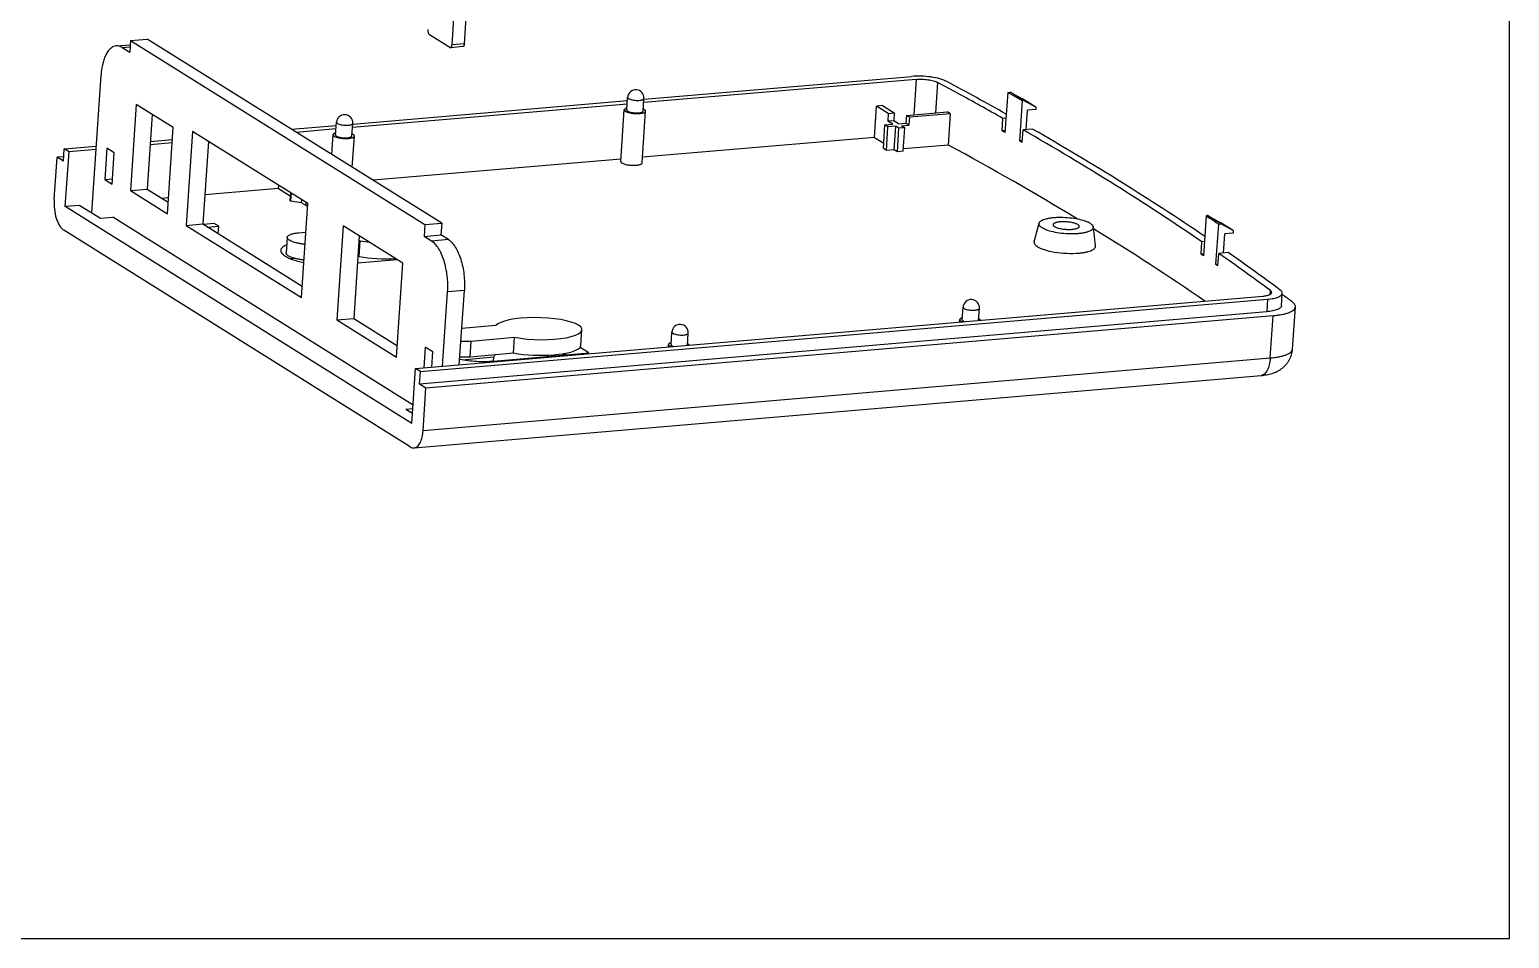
# Model space of a CAD drawing. Header units: millimetres. Extents: x 0 to 594, y 0 to 420.
# Drawn here: x 413.4 to 594, y 0 to 110.9 of the extents above; entities that cross this region are included whole.
import ezdxf

# ---------------------------------------------------------------- set-up
doc = ezdxf.new("R2010")
doc.units = ezdxf.units.MM
doc.header["$LTSCALE"] = 16.335
doc.layers.get('0').update_dxf_attribs({"linetype": 'CONTINUOUS'})

msp = doc.modelspace()

# ---------------------------------------------------------------- linework, layer by layer
at = {"color": 7, "linetype": 'Continuous'}
for p, q in [((594, 0), (594, 420)), ((464.983, 109.037), (465.331, 114.178)), ((466.493, 109.166), (466.842, 114.307)), ((464.723, 108.701), (462.222, 110.266)), ((423.998, 108.897), (425.72, 109.044)), ((424.748, 108.694), (425.701, 108.775)), ((424.748, 108.694), (425.657, 108.125)), ((425.754, 109.559), (425.657, 108.125)), ((425.754, 109.559), (427.797, 109.733)), ((425.754, 109.559), (461.679, 87.09)), ((463.722, 87.265), (427.797, 109.733)), ((464.723, 108.701), (464.799, 108.681)), ((466.308, 108.81), (464.798, 108.681)), ((466.493, 109.166), (464.983, 109.037)), ((421.012, 88.539), (422.15, 105.337)), ((521.617, 104.813), (488.368, 101.971)), ((488.41, 102.395), (521.026, 105.183)), ((521.617, 104.813), (521.324, 100.499)), ((524.232, 104.437), (523.98, 100.726)), ((532.78, 103.226), (532.448, 98.323)), ((532.78, 103.226), (533.073, 103.251)), ((533.368, 102.892), (532.78, 103.226)), ((533.073, 103.251), (534.607, 102.432)), ((534.695, 102.237), (533.073, 103.251)), ((426.458, 101.747), (425.745, 91.234)), ((430.96, 98.931), (426.458, 101.747)), ((486.352, 101.799), (452.838, 98.934)), ((452.879, 99.358), (486.381, 102.222)), ((486.303, 101.083), (486.407, 102.612)), ((488.299, 100.947), (488.403, 102.476)), ((516.533, 97.728), (516.792, 101.55)), ((517.511, 101.612), (516.792, 101.55)), ((518.215, 100.66), (516.792, 101.55)), ((517.511, 101.612), (518.934, 100.722)), ((534.539, 102.224), (534.207, 97.321)), ((534.539, 102.224), (534.501, 102.246)), ((534.695, 102.237), (534.539, 102.224)), ((536.229, 101.418), (534.607, 102.432)), ((536.229, 101.418), (534.695, 102.237)), ((536.209, 101.127), (535.198, 101.041)), ((536.229, 101.418), (536.209, 101.127)), ((428.406, 100.528), (427.788, 91.409)), ((450.773, 98.045), (450.876, 99.575)), ((452.768, 97.91), (452.872, 99.439)), ((485.577, 94.795), (486.004, 101.103)), ((488.171, 94.619), (488.598, 100.927)), ((517.807, 99.248), (518.75, 99.329)), ((518.215, 100.66), (518.15, 99.704)), ((518.87, 99.766), (518.15, 99.704)), ((518.75, 99.329), (518.15, 99.704)), ((518.215, 100.66), (518.934, 100.722)), ((518.934, 100.722), (518.87, 99.766)), ((519.47, 99.39), (518.87, 99.766)), ((519.47, 99.39), (520.358, 99.466)), ((520.423, 100.422), (520.358, 99.466)), ((520.727, 99.236), (520.358, 99.466)), ((520.423, 100.422), (525.382, 100.846)), ((520.791, 100.192), (520.423, 100.422)), ((520.791, 100.192), (520.727, 99.236)), ((525.8, 100.62), (520.791, 100.192)), ((525.8, 100.62), (525.382, 100.846)), ((525.54, 96.797), (525.8, 100.62)), ((532.101, 98.52), (532.204, 100.049)), ((532.567, 100.08), (532.204, 100.049)), ((535.038, 98.686), (535.198, 101.041)), ((430.247, 88.419), (430.96, 98.931)), ((433.298, 98.465), (432.521, 86.997)), ((447.395, 89.648), (433.298, 98.465)), ((445.407, 98.719), (450.85, 99.184)), ((450.821, 98.762), (445.999, 98.349)), ((450.31, 95.653), (450.474, 98.066)), ((452.81, 94.089), (453.068, 97.89)), ((516.533, 97.728), (488.217, 95.307)), ((516.533, 97.728), (517.657, 97.025)), ((517.613, 96.381), (517.807, 99.248)), ((518.176, 99.018), (517.807, 99.248)), ((517.981, 96.151), (518.176, 99.018)), ((519.119, 99.099), (518.176, 99.018)), ((518.925, 96.231), (519.119, 99.099)), ((519.514, 98.851), (519.119, 99.099)), ((519.32, 95.984), (519.514, 98.851)), ((520.234, 98.913), (519.514, 98.851)), ((519.838, 99.16), (520.727, 99.236)), ((519.838, 99.16), (520.234, 98.913)), ((520.04, 96.046), (520.234, 98.913)), ((532.463, 98.551), (532.101, 98.52)), ((532.448, 98.323), (532.101, 98.52)), ((534.55, 97.124), (534.653, 98.653)), ((535.809, 98.752), (534.653, 98.653)), ((417.554, 94.818), (417.657, 96.347)), ((417.657, 96.347), (421.564, 96.681)), ((418.249, 95.977), (417.657, 96.347)), ((417.795, 89.288), (418.249, 95.977)), ((421.535, 96.258), (418.249, 95.977)), ((422.86, 96.426), (422.6, 92.603)), ((423.769, 95.857), (422.86, 96.426)), ((423.51, 92.035), (423.769, 95.857)), ((430.832, 97.053), (428.155, 96.824)), ((428.184, 97.247), (430.861, 97.476)), ((435.247, 97.246), (434.564, 87.171)), ((517.981, 96.151), (517.613, 96.381)), ((518.925, 96.231), (517.981, 96.151)), ((519.32, 95.984), (518.925, 96.231)), ((520.04, 96.046), (519.32, 95.984)), ((525.54, 96.797), (520.059, 96.328)), ((534.565, 97.352), (534.207, 97.321)), ((534.55, 97.124), (534.207, 97.321)), ((416.431, 90.141), (416.781, 95.302)), ((417.591, 95.371), (416.781, 95.302)), ((417.554, 94.818), (416.781, 95.302)), ((485.596, 95.083), (455.354, 92.498)), ((422.6, 92.603), (423.554, 92.685)), ((422.6, 92.603), (423.51, 92.035)), ((425.745, 91.234), (427.788, 91.409)), ((425.745, 91.234), (430.247, 88.419)), ((427.788, 91.409), (430.342, 89.812)), ((430.379, 90.363), (429.571, 90.294)), ((443.813, 91.512), (434.806, 90.742)), ((443.813, 91.512), (443.837, 91.873)), ((443.813, 91.512), (445.239, 90.619)), ((445.264, 90.981), (445.198, 90.014)), ((445.355, 90.924), (445.289, 89.957)), ((419.572, 89.439), (417.795, 89.288)), ((460.086, 62.837), (417.795, 89.288)), ((419.572, 89.439), (422.073, 87.875)), ((445.198, 90.014), (445.289, 89.957)), ((446.632, 89.748), (445.289, 89.957)), ((446.618, 78.18), (447.395, 89.648)), ((446.632, 89.748), (446.657, 90.11)), ((446.632, 89.748), (447.169, 89.412)), ((447.169, 89.412), (447.194, 89.774)), ((447.169, 89.412), (447.38, 89.43)), ((422.073, 87.875), (423.583, 88.004)), ((460.238, 65.079), (423.583, 88.004)), ((432.521, 86.997), (434.564, 87.171)), ((432.521, 86.997), (446.618, 78.18)), ((434.564, 87.171), (446.712, 79.573)), ((435.967, 87.226), (434.656, 87.114)), ((435.202, 86.772), (436.513, 86.884)), ((436.513, 86.884), (435.967, 87.226)), ((436.452, 85.99), (436.513, 86.884)), ((451.715, 86.946), (450.938, 75.478)), ((458.991, 82.396), (451.715, 86.946)), ((461.679, 87.09), (461.582, 85.656)), ((461.679, 87.09), (463.722, 87.265)), ((463.722, 87.265), (463.625, 85.831)), ((536.027, 84.99), (536.603, 87.249)), ((543.499, 84.484), (543.232, 86.8)), ((557.002, 88.174), (556.67, 83.272)), ((557.158, 88.188), (557.002, 88.174)), ((557.002, 88.174), (557.499, 87.833)), ((557.158, 88.188), (558.692, 87.369)), ((558.779, 87.174), (557.158, 88.188)), ((558.486, 87.149), (558.154, 82.246)), ((558.486, 87.149), (558.779, 87.174)), ((560.313, 86.355), (558.692, 87.369)), ((560.313, 86.355), (558.779, 87.174)), ((459.892, 59.97), (417.601, 86.421)), ((444.874, 85.544), (444.744, 83.633)), ((446.231, 86.086), (447.159, 86.165)), ((453.664, 85.727), (452.981, 75.652)), ((453.787, 85.116), (453.621, 85.101)), ((453.658, 83.204), (453.787, 85.116)), ((461.582, 85.656), (463.625, 85.831)), ((462.491, 85.088), (461.582, 85.656)), ((464.534, 85.262), (462.491, 85.088)), ((464.534, 85.262), (463.625, 85.831)), ((543.389, 86.503), (543.223, 86.605)), ((556.377, 83.473), (556.48, 85.002)), ((556.789, 85.028), (556.48, 85.002)), ((559.123, 83.623), (559.282, 85.978)), ((560.294, 86.064), (559.282, 85.978)), ((560.313, 86.355), (560.294, 86.064)), ((453.658, 83.204), (453.492, 83.19)), ((556.686, 83.499), (556.377, 83.473)), ((556.67, 83.272), (556.377, 83.473)), ((558.443, 82.044), (558.547, 83.574)), ((559.703, 83.672), (558.547, 83.574)), ((453.439, 82.41), (458.304, 82.825)), ((458.214, 70.927), (458.991, 82.396)), ((558.154, 82.246), (558.458, 82.272)), ((558.443, 82.044), (558.154, 82.246)), ((460.54, 69.527), (563.908, 78.363)), ((461.131, 69.157), (564.499, 77.993)), ((463.826, 69.808), (464.441, 78.887)), ((466.484, 79.062), (464.441, 78.887)), ((465.869, 69.983), (466.484, 79.062)), ((564.499, 77.993), (564.395, 76.464)), ((564.806, 78.587), (564.837, 79.041)), ((566.187, 77.179), (566.291, 78.709)), ((564.395, 76.464), (461.027, 67.628)), ((565.168, 75.98), (461.8, 67.145)), ((527.23, 75.485), (527.334, 77.015)), ((529.229, 75.399), (529.329, 76.879)), ((564.819, 70.82), (565.168, 75.98)), ((567.534, 71.904), (567.883, 77.064)), ((450.938, 75.478), (452.981, 75.652)), ((450.938, 75.478), (458.214, 70.927)), ((452.981, 75.652), (458.308, 72.321)), ((470.34, 74.763), (466.169, 74.406)), ((480.705, 72.355), (480.835, 74.267)), ((526.91, 75.2), (526.931, 75.506)), ((467.202, 70.978), (467.331, 72.889)), ((467.331, 72.889), (472.614, 73.341)), ((472.484, 71.429), (472.614, 73.341)), ((480.598, 72.11), (480.705, 72.356)), ((491.38, 72.163), (491.4, 72.469)), ((491.7, 72.448), (491.803, 73.977)), ((493.698, 72.361), (493.799, 73.842)), ((461.45, 61.984), (564.819, 70.82)), ((461.722, 72.12), (461.552, 69.614)), ((462.631, 71.551), (461.722, 72.12)), ((462.505, 69.695), (462.631, 71.551)), ((466.229, 70.611), (470.081, 70.94)), ((467.202, 70.978), (472.484, 71.429)), ((470.035, 70.444), (481.671, 71.439)), ((470.047, 70.443), (470.081, 70.94)), ((478.869, 71.199), (478.611, 71.361)), ((481.671, 71.439), (480.598, 72.11)), ((460.086, 62.837), (460.54, 69.527)), ((460.342, 59.848), (563.71, 68.684)), ((461.131, 69.157), (460.54, 69.527)), ((461.027, 67.628), (461.131, 69.157)), ((461.8, 67.145), (461.027, 67.628)), ((461.45, 61.984), (461.8, 67.145)), ((460.207, 64.626), (459.362, 64.553)), ((460.168, 64.049), (459.362, 64.553)), ((0, 0), (594, 0))]:
    msp.add_line(p, q, dxfattribs=at)
for centre, radius, start, end in [((487.405, 102.544), 1, 356.12419, 176.12343), ((322.856, -271.02), 426.052, 61.42246, 61.79321), ((330.223, -259.391), 412.956, 60.65374, 61.80407), ((332.887, -252.707), 405.172, 60.53232, 61.42941), ((342.401, -232.9), 386.297, 60.17944, 60.37285), ((451.874, 99.507), 1, 356.12419, 176.12343), ((486.488, 101.463), 0.645, 236.26262, 237.99218), ((488.114, 100.567), 0.645, 56.26262, 57.99218), ((450.958, 98.426), 0.645, 236.26262, 237.99218), ((452.583, 97.53), 0.645, 56.26262, 57.99218), ((345.418, -236.2), 378.59, 58.83935, 61.59046), ((402.024, -137.594), 273.843, 55.15507, 55.40632), ((386.294, -169.716), 300.545, 55.4279, 58.48641), ((540.607, 93.794), 10.216, 272.9428, 273.85514), ((413.736, -124.037), 253.125, 53.34888, 55.10381), ((414.582, -124.435), 253.71, 53.34895, 55.11056), ((528.332, 76.947), 1, 356.12419, 176.12343), ((421.244, -118.821), 244.948, 53.34101, 53.68075), ((492.801, 73.91), 1, 356.12419, 176.12343), ((527.415, 75.866), 0.645, 236.26262, 237.99218), ((529.041, 74.97), 0.645, 56.26262, 57.99218), ((491.885, 72.829), 0.645, 236.26262, 237.99218), ((493.51, 71.932), 0.645, 56.26262, 57.99218)]:
    msp.add_arc(centre, radius, start, end, dxfattribs=at)
for centre, end_param in [((456.713, 86.174), -1.9140762), ((456.583, 84.262), -1.2727304), ((475.539, 74.399), 2.9548054), ((475.409, 72.488), -0.1971833)]:
    msp.add_ellipse(centre, major_axis=(5.297, -0.117), ratio=0.2532154, start_param=-2.150318, end_param=end_param, dxfattribs=at)
for points, knots in [([(462.027, 110.886), (462.019, 110.759), (462.039, 110.572), (462.124, 110.365), (462.187, 110.288), (462.222, 110.266)], [0, 0, 0, 0, 0.5701911, 0.8148404, 1, 1, 1, 1]), ([(423.998, 108.897), (423.88, 108.887), (423.636, 108.821), (423.304, 108.601), (423.005, 108.271), (422.742, 107.84), (422.52, 107.318), (422.276, 106.483), (422.182, 105.806), (422.15, 105.337)], [0, 0, 0, 0, 0.08295, 0.1730322, 0.2753121, 0.3923474, 0.5246817, 0.671434, 1, 1, 1, 1]), ([(424.748, 108.694), (424.632, 108.766), (424.39, 108.88), (424.123, 108.908), (423.998, 108.897)], [0, 0, 0, 0, 0.5224454, 1, 1, 1, 1]), ([(464.799, 108.681), (464.823, 108.683), (464.876, 108.71), (464.93, 108.792), (464.968, 108.904), (464.98, 108.99), (464.983, 109.037)], [0, 0, 0, 0, 0.1717091, 0.3907561, 0.6706089, 1, 1, 1, 1]), ([(466.493, 109.166), (466.49, 109.119), (466.478, 109.033), (466.44, 108.921), (466.386, 108.84), (466.333, 108.812), (466.309, 108.81)], [0, 0, 0, 0, 0.3293911, 0.6092439, 0.8282909, 1, 1, 1, 1]), ([(525.34, 104.563), (525.222, 104.626), (524.952, 104.744), (524.316, 104.947), (523.39, 105.128), (522.219, 105.23), (521.416, 105.216), (521.026, 105.183)], [0, 0, 0, 0, 0.0915432, 0.1998895, 0.4542926, 0.7327357, 1, 1, 1, 1]), ([(521.617, 104.813), (521.854, 104.833), (522.34, 104.841), (523.05, 104.78), (523.611, 104.67), (523.996, 104.547), (524.16, 104.476), (524.232, 104.437)], [0, 0, 0, 0, 0.2672746, 0.5457013, 0.8001052, 0.9084877, 1, 1, 1, 1]), ([(486.313, 101.319), (486.269, 101.307), (486.191, 101.281), (486.093, 101.231), (486.026, 101.174), (486.006, 101.125), (486.004, 101.102)], [0, 0, 0, 0, 0.3443031, 0.6204431, 0.8320664, 1, 1, 1, 1]), ([(486.407, 102.612), (486.406, 102.6), (486.412, 102.565), (486.451, 102.514), (486.492, 102.483), (486.517, 102.468)], [0, 0, 0, 0, 0.1919537, 0.5388881, 1, 1, 1, 1]), ([(486.517, 102.468), (486.577, 102.43), (486.732, 102.367), (486.996, 102.302), (487.303, 102.259), (487.621, 102.245), (487.877, 102.257), (488.06, 102.285), (488.174, 102.311), (488.268, 102.343), (488.339, 102.381), (488.387, 102.424), (488.401, 102.46), (488.403, 102.476)], [0, 0, 0, 0, 0.1081344, 0.2490849, 0.4100771, 0.5753132, 0.7283684, 0.7956544, 0.854695, 0.9044145, 0.9443562, 0.9752393, 1, 1, 1, 1]), ([(488.456, 101.114), (488.447, 101.119), (488.408, 101.143), (488.366, 101.163), (488.334, 101.177)], [0, 0, 0, 0, 0.2298091, 1, 1, 1, 1]), ([(450.876, 99.575), (450.876, 99.563), (450.881, 99.528), (450.92, 99.476), (450.961, 99.446), (450.986, 99.431)], [0, 0, 0, 0, 0.1919537, 0.5388881, 1, 1, 1, 1]), ([(450.986, 99.431), (451.047, 99.393), (451.201, 99.33), (451.465, 99.264), (451.773, 99.222), (452.091, 99.208), (452.346, 99.22), (452.53, 99.248), (452.644, 99.274), (452.737, 99.306), (452.808, 99.344), (452.856, 99.387), (452.871, 99.423), (452.872, 99.439)], [0, 0, 0, 0, 0.1081344, 0.2490849, 0.4100771, 0.5753132, 0.7283684, 0.7956544, 0.854695, 0.9044145, 0.9443562, 0.9752393, 1, 1, 1, 1]), ([(486.004, 101.102), (486.003, 101.088), (486.01, 101.046), (486.054, 100.983), (486.102, 100.946), (486.13, 100.927)], [0, 0, 0, 0, 0.1960437, 0.5446406, 1, 1, 1, 1]), ([(486.146, 100.916), (486.215, 100.873), (486.388, 100.799), (486.684, 100.718), (487.032, 100.661), (487.402, 100.631), (487.764, 100.631), (488.086, 100.662), (488.317, 100.713), (488.459, 100.771), (488.514, 100.805), (488.536, 100.823)], [0, 0, 0, 0, 0.0991193, 0.2265918, 0.3732808, 0.5280747, 0.6787028, 0.8134165, 0.9223927, 0.9652168, 1, 1, 1, 1]), ([(486.303, 101.082), (486.303, 101.07), (486.308, 101.036), (486.347, 100.984), (486.388, 100.954), (486.413, 100.939)], [0, 0, 0, 0, 0.1919562, 0.538926, 1, 1, 1, 1]), ([(486.413, 100.939), (486.474, 100.901), (486.628, 100.838), (486.892, 100.772), (487.2, 100.73), (487.518, 100.716), (487.774, 100.728), (487.957, 100.756), (488.071, 100.782), (488.164, 100.814), (488.235, 100.852), (488.283, 100.895), (488.298, 100.931), (488.299, 100.947)], [0, 0, 0, 0, 0.1081443, 0.2491097, 0.4101171, 0.5753634, 0.7284191, 0.7957006, 0.8547337, 0.9044427, 0.9443721, 0.9752437, 1, 1, 1, 1]), ([(488.598, 100.927), (488.599, 100.942), (488.593, 100.984), (488.548, 101.047), (488.501, 101.084), (488.472, 101.103)], [0, 0, 0, 0, 0.1960437, 0.5446406, 1, 1, 1, 1]), ([(488.536, 100.823), (488.553, 100.838), (488.583, 100.868), (488.597, 100.909), (488.598, 100.927)], [0, 0, 0, 0, 0.5455371, 1, 1, 1, 1]), ([(450.474, 98.065), (450.473, 98.051), (450.479, 98.009), (450.523, 97.946), (450.571, 97.909), (450.599, 97.89)], [0, 0, 0, 0, 0.1960437, 0.5446406, 1, 1, 1, 1]), ([(450.783, 98.282), (450.739, 98.27), (450.661, 98.244), (450.562, 98.194), (450.496, 98.136), (450.475, 98.087), (450.474, 98.065)], [0, 0, 0, 0, 0.3443031, 0.6204431, 0.8320664, 1, 1, 1, 1]), ([(450.616, 97.879), (450.685, 97.836), (450.857, 97.762), (451.153, 97.681), (451.501, 97.623), (451.871, 97.593), (452.233, 97.594), (452.555, 97.625), (452.786, 97.676), (452.928, 97.734), (452.983, 97.768), (453.005, 97.786)], [0, 0, 0, 0, 0.0991193, 0.2265918, 0.3732808, 0.5280747, 0.6787028, 0.8134165, 0.9223927, 0.9652168, 1, 1, 1, 1]), ([(450.773, 98.045), (450.772, 98.033), (450.778, 97.999), (450.817, 97.947), (450.858, 97.917), (450.882, 97.902)], [0, 0, 0, 0, 0.1919562, 0.538926, 1, 1, 1, 1]), ([(450.882, 97.902), (450.943, 97.864), (451.098, 97.801), (451.362, 97.735), (451.669, 97.693), (451.987, 97.678), (452.243, 97.691), (452.426, 97.718), (452.54, 97.745), (452.634, 97.777), (452.704, 97.815), (452.753, 97.858), (452.767, 97.894), (452.768, 97.91)], [0, 0, 0, 0, 0.1081443, 0.2491097, 0.4101171, 0.5753634, 0.7284191, 0.7957006, 0.8547337, 0.9044427, 0.9443721, 0.9752437, 1, 1, 1, 1]), ([(452.925, 98.077), (452.916, 98.082), (452.877, 98.106), (452.836, 98.126), (452.803, 98.14)], [0, 0, 0, 0, 0.2298091, 1, 1, 1, 1]), ([(453.068, 97.89), (453.069, 97.905), (453.062, 97.947), (453.018, 98.01), (452.97, 98.047), (452.942, 98.066)], [0, 0, 0, 0, 0.1960437, 0.5446406, 1, 1, 1, 1]), ([(453.005, 97.786), (453.022, 97.801), (453.052, 97.831), (453.066, 97.872), (453.068, 97.89)], [0, 0, 0, 0, 0.5455371, 1, 1, 1, 1]), ([(556.48, 85.002), (553.032, 87.363), (545.84, 92.054), (538.471, 96.459), (534.653, 98.653)], [0, 0, 0, 0, 0.4869401, 1, 1, 1, 1]), ([(556.85, 85.637), (553.517, 87.902), (546.581, 92.403), (539.482, 96.641), (535.809, 98.752)], [0, 0, 0, 0, 0.4875003, 1, 1, 1, 1]), ([(485.577, 94.795), (485.576, 94.78), (485.583, 94.735), (485.634, 94.668), (485.687, 94.629), (485.719, 94.609)], [0, 0, 0, 0, 0.1919562, 0.538926, 1, 1, 1, 1]), ([(485.719, 94.609), (485.798, 94.559), (485.999, 94.477), (486.342, 94.392), (486.742, 94.337), (487.155, 94.318), (487.488, 94.335), (487.726, 94.37), (487.874, 94.405), (487.996, 94.447), (488.088, 94.496), (488.15, 94.551), (488.169, 94.598), (488.171, 94.62)], [0, 0, 0, 0, 0.1081443, 0.2491097, 0.4101171, 0.5753634, 0.7284191, 0.7957006, 0.8547337, 0.9044427, 0.9443721, 0.9752437, 1, 1, 1, 1]), ([(416.431, 90.141), (416.405, 89.754), (416.427, 88.983), (416.613, 88.055), (416.859, 87.39), (417.073, 86.977), (417.314, 86.649), (417.504, 86.481), (417.601, 86.421)], [0, 0, 0, 0, 0.2880519, 0.5702679, 0.6988663, 0.8144265, 0.914931, 1, 1, 1, 1]), ([(536.603, 87.249), (536.592, 87.207), (536.592, 87.11), (536.661, 86.971), (536.788, 86.838), (536.897, 86.76), (536.959, 86.721)], [0, 0, 0, 0, 0.1925944, 0.4080721, 0.6734676, 1, 1, 1, 1]), ([(542.869, 87.226), (542.779, 87.283), (542.57, 87.39), (542.07, 87.583), (541.314, 87.772), (540.316, 87.915), (539.439, 87.961), (538.746, 87.947), (538.264, 87.912), (537.824, 87.853), (537.439, 87.772), (537.115, 87.67), (536.82, 87.533), (536.634, 87.371), (536.603, 87.249)], [0, 0, 0, 0, 0.0487866, 0.106693, 0.2451813, 0.4036857, 0.5672466, 0.6460383, 0.7203079, 0.7883436, 0.8486714, 0.9001803, 0.9422562, 1, 1, 1, 1]), ([(536.959, 86.721), (537.054, 86.662), (537.272, 86.551), (537.8, 86.352), (538.595, 86.159), (539.64, 86.02), (540.551, 85.984), (541.262, 86.01), (541.748, 86.056), (542.183, 86.128), (542.554, 86.222), (542.852, 86.336), (543.073, 86.468), (543.194, 86.603), (543.234, 86.717), (543.235, 86.773), (543.232, 86.799)], [0, 0, 0, 0, 0.0501388, 0.1099515, 0.253318, 0.4167825, 0.5835981, 0.6628706, 0.7366324, 0.8030886, 0.8607481, 0.9086112, 0.9464442, 0.975454, 0.9879064, 1, 1, 1, 1]), ([(538.318, 87.082), (538.317, 87.063), (538.326, 87.008), (538.388, 86.925), (538.454, 86.877), (538.493, 86.852)], [0, 0, 0, 0, 0.1918881, 0.5385492, 1, 1, 1, 1]), ([(541.336, 87.095), (541.291, 87.123), (541.188, 87.175), (540.941, 87.27), (540.568, 87.362), (540.077, 87.43), (539.568, 87.453), (539.159, 87.432), (538.865, 87.389), (538.683, 87.347), (538.534, 87.295), (538.42, 87.235), (538.343, 87.166), (538.32, 87.108), (538.318, 87.082)], [0, 0, 0, 0, 0.0494292, 0.1082887, 0.2491872, 0.4101491, 0.5753475, 0.7283788, 0.7956609, 0.8546926, 0.9044152, 0.9443573, 0.9752402, 1, 1, 1, 1]), ([(538.493, 86.852), (538.538, 86.825), (538.64, 86.772), (538.887, 86.678), (539.26, 86.586), (539.752, 86.518), (540.26, 86.495), (540.67, 86.515), (540.963, 86.559), (541.145, 86.601), (541.295, 86.653), (541.408, 86.713), (541.485, 86.782), (541.509, 86.839), (541.511, 86.866)], [0, 0, 0, 0, 0.0494292, 0.1082887, 0.2491872, 0.4101491, 0.5753475, 0.7283788, 0.7956609, 0.8546926, 0.9044152, 0.9443573, 0.9752402, 1, 1, 1, 1]), ([(541.511, 86.866), (541.512, 86.885), (541.503, 86.94), (541.44, 87.023), (541.375, 87.071), (541.336, 87.095)], [0, 0, 0, 0, 0.1918881, 0.5385492, 1, 1, 1, 1]), ([(543.232, 86.799), (543.223, 86.878), (543.153, 87), (543.013, 87.13), (542.921, 87.194), (542.869, 87.226)], [0, 0, 0, 0, 0.4151814, 0.683761, 1, 1, 1, 1]), ([(447.057, 84.681), (446.908, 84.695), (446.618, 84.731), (446.202, 84.807), (445.824, 84.901), (445.496, 85.01), (445.23, 85.13), (445.054, 85.243), (444.955, 85.339), (444.893, 85.423), (444.871, 85.499), (444.874, 85.544)], [0, 0, 0, 0, 0.1826583, 0.3565155, 0.5163141, 0.6575602, 0.7767381, 0.8718678, 0.9106451, 0.9441767, 1, 1, 1, 1]), ([(444.874, 85.544), (444.876, 85.577), (444.9, 85.648), (444.98, 85.739), (445.101, 85.821), (445.261, 85.895), (445.458, 85.96), (445.784, 86.037), (446.047, 86.07), (446.231, 86.086)], [0, 0, 0, 0, 0.0644893, 0.1402687, 0.2339317, 0.3481558, 0.4833083, 0.6385179, 1, 1, 1, 1]), ([(464.441, 78.887), (464.485, 79.531), (464.457, 80.507), (464.255, 81.772), (464.026, 82.666), (463.727, 83.472), (463.371, 84.161), (462.969, 84.707), (462.653, 84.986), (462.491, 85.088)], [0, 0, 0, 0, 0.2879473, 0.4320719, 0.5704001, 0.6989565, 0.8144942, 0.9149424, 1, 1, 1, 1]), ([(464.534, 85.262), (464.696, 85.161), (465.012, 84.882), (465.414, 84.335), (465.77, 83.647), (466.069, 82.841), (466.298, 81.946), (466.5, 80.682), (466.528, 79.706), (466.484, 79.062)], [0, 0, 0, 0, 0.0850576, 0.1855058, 0.3010435, 0.4295999, 0.5679281, 0.7120527, 1, 1, 1, 1]), ([(536.027, 84.99), (536.014, 84.943), (536.014, 84.834), (536.092, 84.677), (536.234, 84.527), (536.358, 84.439), (536.428, 84.395)], [0, 0, 0, 0, 0.1925868, 0.4080697, 0.6734738, 1, 1, 1, 1]), ([(444.092, 83.944), (444.088, 83.891), (444.104, 83.778), (444.189, 83.615), (444.331, 83.456), (444.451, 83.361), (444.519, 83.313)], [0, 0, 0, 0, 0.1988196, 0.4219423, 0.6860667, 1, 1, 1, 1]), ([(444.783, 84.597), (444.684, 84.555), (444.506, 84.469), (444.285, 84.312), (444.139, 84.139), (444.096, 84.006), (444.092, 83.944)], [0, 0, 0, 0, 0.3255211, 0.5935564, 0.81212, 1, 1, 1, 1]), ([(444.519, 83.313), (444.652, 83.219), (444.97, 83.043), (445.518, 82.822), (446.174, 82.624), (446.647, 82.516), (446.898, 82.466)], [0, 0, 0, 0, 0.192273, 0.4264098, 0.6978918, 1, 1, 1, 1]), ([(446.928, 82.769), (446.779, 82.784), (446.489, 82.82), (446.072, 82.896), (445.694, 82.99), (445.367, 83.099), (445.101, 83.219), (444.924, 83.331), (444.826, 83.427), (444.763, 83.512), (444.741, 83.587), (444.744, 83.633)], [0, 0, 0, 0, 0.1826583, 0.3565155, 0.5163141, 0.6575602, 0.7767381, 0.8718678, 0.9106451, 0.9441767, 1, 1, 1, 1]), ([(536.428, 84.395), (536.527, 84.333), (536.756, 84.215), (537.305, 84.002), (537.764, 83.885), (538.089, 83.818)], [0, 0, 0, 0, 0.1995686, 0.4357893, 1, 1, 1, 1]), ([(538.089, 83.818), (538.586, 83.716), (539.599, 83.583), (540.62, 83.565), (541.131, 83.591)], [0, 0, 0, 0, 0.4976606, 1, 1, 1, 1]), ([(541.294, 83.601), (541.456, 83.612), (541.766, 83.64), (542.205, 83.706), (542.592, 83.793), (542.919, 83.899), (543.179, 84.02), (543.369, 84.157), (543.487, 84.312), (543.505, 84.431), (543.499, 84.484)], [0, 0, 0, 0, 0.1925949, 0.3690559, 0.5262601, 0.6619069, 0.7746895, 0.8651577, 0.9370994, 1, 1, 1, 1]), ([(445.768, 82.987), (445.733, 82.981), (445.595, 82.957), (445.458, 82.928), (445.358, 82.905)], [0, 0, 0, 0, 0.258672, 1, 1, 1, 1]), ([(563.908, 78.363), (564.055, 78.375), (564.266, 78.402), (564.526, 78.464), (564.684, 78.516), (564.812, 78.575), (564.909, 78.641), (564.973, 78.713), (564.992, 78.77), (564.994, 78.797)], [0, 0, 0, 0, 0.361582, 0.5167633, 0.6519127, 0.766119, 0.8597825, 0.9355218, 1, 1, 1, 1]), ([(564.499, 77.993), (564.742, 78.014), (565.09, 78.058), (565.519, 78.16), (565.779, 78.245), (565.991, 78.342), (566.15, 78.451), (566.257, 78.571), (566.288, 78.665), (566.291, 78.708)], [0, 0, 0, 0, 0.3615821, 0.5166535, 0.6518004, 0.7660727, 0.8597659, 0.9355129, 1, 1, 1, 1]), ([(564.994, 78.797), (564.995, 78.817), (564.99, 78.861), (564.958, 78.924), (564.906, 78.986), (564.862, 79.023), (564.837, 79.041)], [0, 0, 0, 0, 0.2020805, 0.4270272, 0.6903296, 1, 1, 1, 1]), ([(566.291, 78.708), (566.293, 78.742), (566.284, 78.814), (566.233, 78.918), (566.146, 79.021), (566.073, 79.082), (566.031, 79.113)], [0, 0, 0, 0, 0.2020062, 0.4266801, 0.6899912, 1, 1, 1, 1]), ([(567.883, 77.064), (567.887, 77.115), (567.873, 77.224), (567.795, 77.382), (567.664, 77.537), (567.553, 77.63), (567.49, 77.677)], [0, 0, 0, 0, 0.2020062, 0.4266801, 0.6899912, 1, 1, 1, 1]), ([(527.334, 77.015), (527.333, 77.003), (527.339, 76.968), (527.378, 76.916), (527.419, 76.886), (527.443, 76.871)], [0, 0, 0, 0, 0.1919537, 0.5388881, 1, 1, 1, 1]), ([(527.443, 76.871), (527.504, 76.833), (527.659, 76.77), (527.923, 76.704), (528.23, 76.662), (528.548, 76.648), (528.804, 76.66), (528.987, 76.688), (529.101, 76.714), (529.195, 76.746), (529.265, 76.784), (529.314, 76.827), (529.328, 76.863), (529.329, 76.879)], [0, 0, 0, 0, 0.1081344, 0.2490849, 0.4100771, 0.5753132, 0.7283684, 0.7956544, 0.854695, 0.9044145, 0.9443562, 0.9752393, 1, 1, 1, 1]), ([(566.187, 77.18), (566.184, 77.136), (566.153, 77.043), (566.047, 76.922), (565.887, 76.814), (565.676, 76.716), (565.416, 76.631), (564.986, 76.529), (564.639, 76.485), (564.395, 76.464)], [0, 0, 0, 0, 0.0644782, 0.1402175, 0.233881, 0.3480873, 0.4832367, 0.638418, 1, 1, 1, 1]), ([(565.168, 75.98), (565.361, 75.997), (565.729, 76.037), (566.252, 76.124), (566.714, 76.233), (567.108, 76.362), (567.428, 76.51), (567.67, 76.674), (567.831, 76.857), (567.879, 76.998), (567.883, 77.064)], [0, 0, 0, 0, 0.1884555, 0.3616744, 0.5167234, 0.6518507, 0.7661065, 0.8597862, 0.9355222, 1, 1, 1, 1]), ([(526.931, 75.505), (526.93, 75.491), (526.936, 75.449), (526.981, 75.386), (527.029, 75.349), (527.057, 75.33)], [0, 0, 0, 0, 0.1960437, 0.5446406, 1, 1, 1, 1]), ([(527.24, 75.722), (527.196, 75.709), (527.118, 75.684), (527.02, 75.634), (526.953, 75.576), (526.932, 75.527), (526.931, 75.505)], [0, 0, 0, 0, 0.3443031, 0.6204431, 0.8320664, 1, 1, 1, 1]), ([(527.073, 75.319), (527.086, 75.311), (527.147, 75.276), (527.211, 75.248), (527.261, 75.228)], [0, 0, 0, 0, 0.222575, 1, 1, 1, 1]), ([(527.23, 75.485), (527.229, 75.473), (527.235, 75.439), (527.274, 75.387), (527.315, 75.357), (527.34, 75.342)], [0, 0, 0, 0, 0.1919562, 0.538926, 1, 1, 1, 1]), ([(527.34, 75.342), (527.353, 75.334), (527.416, 75.298), (527.483, 75.272), (527.536, 75.253)], [0, 0, 0, 0, 0.2168463, 1, 1, 1, 1]), ([(529.383, 75.517), (529.374, 75.522), (529.334, 75.546), (529.293, 75.566), (529.261, 75.58)], [0, 0, 0, 0, 0.2298091, 1, 1, 1, 1]), ([(529.495, 75.419), (529.489, 75.427), (529.462, 75.46), (529.427, 75.487), (529.399, 75.506)], [0, 0, 0, 0, 0.2188552, 1, 1, 1, 1]), ([(466.065, 72.89), (466.174, 72.882), (466.596, 72.857), (467.019, 72.863), (467.331, 72.889)], [0, 0, 0, 0, 0.2586513, 1, 1, 1, 1]), ([(491.4, 72.468), (491.399, 72.454), (491.406, 72.412), (491.45, 72.349), (491.498, 72.312), (491.526, 72.293)], [0, 0, 0, 0, 0.1960437, 0.5446406, 1, 1, 1, 1]), ([(491.709, 72.685), (491.666, 72.672), (491.587, 72.647), (491.489, 72.597), (491.422, 72.539), (491.402, 72.49), (491.4, 72.468)], [0, 0, 0, 0, 0.3443031, 0.6204431, 0.8320664, 1, 1, 1, 1]), ([(491.543, 72.282), (491.556, 72.274), (491.616, 72.239), (491.68, 72.211), (491.731, 72.191)], [0, 0, 0, 0, 0.222575, 1, 1, 1, 1]), ([(491.7, 72.448), (491.699, 72.436), (491.705, 72.402), (491.744, 72.35), (491.785, 72.32), (491.809, 72.305)], [0, 0, 0, 0, 0.1919562, 0.538926, 1, 1, 1, 1]), ([(491.803, 73.977), (491.802, 73.965), (491.808, 73.931), (491.847, 73.879), (491.888, 73.849), (491.913, 73.834)], [0, 0, 0, 0, 0.1919537, 0.5388881, 1, 1, 1, 1]), ([(491.809, 72.305), (491.822, 72.297), (491.885, 72.261), (491.952, 72.234), (492.005, 72.216)], [0, 0, 0, 0, 0.2168463, 1, 1, 1, 1]), ([(491.913, 73.834), (491.974, 73.796), (492.128, 73.733), (492.392, 73.667), (492.7, 73.625), (493.017, 73.61), (493.273, 73.623), (493.457, 73.65), (493.57, 73.677), (493.664, 73.709), (493.735, 73.747), (493.783, 73.79), (493.798, 73.826), (493.799, 73.842)], [0, 0, 0, 0, 0.1081344, 0.2490849, 0.4100771, 0.5753132, 0.7283684, 0.7956544, 0.854695, 0.9044145, 0.9443562, 0.9752393, 1, 1, 1, 1]), ([(493.852, 72.479), (493.843, 72.485), (493.804, 72.508), (493.762, 72.529), (493.73, 72.543)], [0, 0, 0, 0, 0.2298091, 1, 1, 1, 1]), ([(493.964, 72.382), (493.959, 72.39), (493.931, 72.423), (493.897, 72.45), (493.868, 72.469)], [0, 0, 0, 0, 0.2188552, 1, 1, 1, 1]), ([(465.902, 70.658), (466.241, 70.595), (466.933, 70.494), (467.981, 70.407), (469.02, 70.385), (469.704, 70.416), (470.035, 70.444)], [0, 0, 0, 0, 0.2486864, 0.5056544, 0.7597907, 1, 1, 1, 1]), ([(465.936, 70.979), (466.045, 70.97), (466.466, 70.946), (466.89, 70.951), (467.202, 70.978)], [0, 0, 0, 0, 0.2586513, 1, 1, 1, 1]), ([(470.081, 70.94), (470.093, 70.995), (470.144, 71.108), (470.226, 71.199), (470.275, 71.243)], [0, 0, 0, 0, 0.4624471, 1, 1, 1, 1]), ([(478.416, 71.332), (478.448, 71.321), (478.57, 71.277), (478.691, 71.23), (478.78, 71.192)], [0, 0, 0, 0, 0.2593046, 1, 1, 1, 1]), ([(563.71, 68.684), (563.934, 68.703), (564.374, 68.759), (565.021, 68.913), (565.643, 69.155), (566.226, 69.505), (566.741, 69.972), (567.153, 70.545), (567.432, 71.199), (567.518, 71.668), (567.534, 71.904)], [0, 0, 0, 0, 0.1229438, 0.2428882, 0.3633833, 0.4869659, 0.6134297, 0.741606, 0.870625, 1, 1, 1, 1]), ([(564.819, 70.82), (564.8, 70.539), (564.728, 70.021), (564.529, 69.426), (564.306, 69.06), (564.127, 68.861), (563.927, 68.729), (563.781, 68.69), (563.71, 68.684)], [0, 0, 0, 0, 0.328732, 0.6074494, 0.7245576, 0.826884, 0.9170061, 1, 1, 1, 1]), ([(564.819, 70.82), (565.011, 70.836), (565.38, 70.876), (565.902, 70.963), (566.365, 71.072), (566.759, 71.202), (567.079, 71.349), (567.321, 71.514), (567.482, 71.696), (567.529, 71.838), (567.534, 71.904)], [0, 0, 0, 0, 0.1884721, 0.3617027, 0.5167574, 0.6518839, 0.7661327, 0.8598006, 0.9355249, 1, 1, 1, 1]), ([(460.341, 59.848), (460.412, 59.854), (460.559, 59.893), (460.758, 60.026), (460.938, 60.224), (461.16, 60.59), (461.359, 61.185), (461.431, 61.703), (461.45, 61.984)], [0, 0, 0, 0, 0.0829942, 0.1731085, 0.2754258, 0.3925277, 0.6712471, 1, 1, 1, 1]), ([(459.892, 59.97), (459.962, 59.927), (460.106, 59.859), (460.266, 59.842), (460.341, 59.848)], [0, 0, 0, 0, 0.5222544, 1, 1, 1, 1])]:
    msp.add_open_spline(points, degree=3, knots=knots, dxfattribs=at)

doc.saveas('drawing.dxf')
